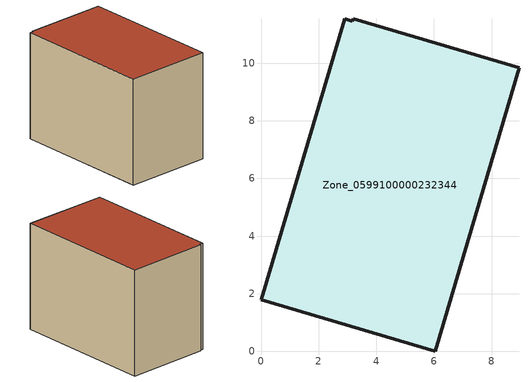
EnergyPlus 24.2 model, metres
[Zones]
Zone_0599100000232344
 floor ground (C_G): 2.9,11.54 3.17,11.46 3.2,11.55 8.95,9.84 6.04,0 0,1.8 z0.58
 wall outside (C_F): 2.9,11.54 0,1.8 6.04,0 8.95,9.84 3.2,11.55 3.17,11.46 2.9,11.54 z0.58:8.34
 roof outside (C_R): 3.17,11.46 2.9,11.54 0,1.8 6.04,0 8.95,9.84 3.2,11.55 z8.34
[BUILDING]
Pand.0599100000232344: North Axis=0; Terrain=City; Loads Convergence Tolerance Value=0.04; Temperature Convergence Tolerance Value=0.4; Solar Distribution=FullExterior; Maximum Number of Warmup Days=25; Minimum Number of Warmup Days=1
[Site:Location]
Rotterdam.The.Hague.AP_ZH_NLD Design_Conditions: Latitude=51.96; Longitude=4.45; Time Zone=1; Elevation=-4.5
[SITE:GROUNDTEMPERATURE:BUILDINGSURFACE]
18, 18, 18, 18, 18, 18, 18, 18, 18, 18, 18, 18
[MATERIAL] Thermal Absorptance=0.9; Solar Absorptance=0.7; Visible Absorptance=0.7
Name | Roughness | Thickness | Conductivity | Density | Specific Heat
G.TC.1965-1974 | MediumSmooth | 0.15 | 0.882353 | 540 | 1210
F.TC.1965-1974 | Rough | 0.3 | 0.697674 | 1920 | 840
R.TC.1965-1974 | MediumRough | 0.2 | 0.232558 | 1500 | 1000
[CONSTRUCTION]
C_G: G.TC.1965-1974
C_F: F.TC.1965-1974
C_R: R.TC.1965-1974
[ZONE]
Zone_0599100000232344: Type=1; Multiplier=1; Ceiling Height=Autocalculate; Volume=Autocalculate; Floor Area=autocalculate; Part of Total Floor Area=Yes
[ZONEINFILTRATION:DESIGNFLOWRATE]
Infil_Zone_0599100000232344: Zone or ZoneList or Space or SpaceList=Zone_0599100000232344; Schedule=AlwaysOn; Design Flow Rate Calculation Method=Flow/Area; Flow Rate per Floor Area=0.003; Constant Term Coefficient=1; Temperature Term Coefficient=0; Velocity Term Coefficient=0; Velocity Squared Term Coefficient=0
[HVACTEMPLATE:ZONE:IDEALLOADSAIRSYSTEM]
Zone_0599100000232344: Maximum Heating Supply Air Temperature=50; Minimum Cooling Supply Air Temperature=13; Maximum Heating Supply Air Humidity Ratio=0.0156; Minimum Cooling Supply Air Humidity Ratio=0.0077; Heating Limit=NoLimit; Cooling Limit=NoLimit; Dehumidification Control Type=ConstantSensibleHeatRatio; Cooling Sensible Heat Ratio=0.7; Dehumidification Setpoint=60; Humidification Control Type=None; Humidification Setpoint=30; Outdoor Air Method=None; Outdoor Air Flow Rate per Person=0.00944; Outdoor Air Flow Rate per Zone Floor Area=0; Outdoor Air Flow Rate per Zone=0; Demand Controlled Ventilation Type=None; Outdoor Air Economizer Type=NoEconomizer; Heat Recovery Type=None; Sensible Heat Recovery Effectiveness=0.7; Latent Heat Recovery Effectiveness=0.65
[ZONECONTROL:THERMOSTAT]
ThermostatControl_Zone_0599100000232344: Zone or ZoneList=Zone_0599100000232344; Control Type Schedule=DualSetpointControlType; Control 1=Thermostat_Zone_0599100000232344; Temperature Difference Between Cutout And Setpoint=0
[THERMOSTATSETPOINT:DUALSETPOINT]
Thermostat_Zone_0599100000232344: Heating Setpoint Temperature Schedule=HeatingSetpoint_Zone_0599100000232344; Cooling Setpoint Temperature Schedule=CoolingSetpoint_Zone_0599100000232344
[SCHEDULE:COMPACT]
HeatingSetpoint_Zone_0599100000232344: Through: 12/31, For: AllDays, Until: 24:00, 21
CoolingSetpoint_Zone_0599100000232344: Through: 12/31, For: AllDays, Until: 24:00, 24
DualSetpointControlType: Through: 12/31, For: AllDays, Until: 24:00, 4
AlwaysOn: Through: 12/31, For: AllDays, Until: 24:00, 1
